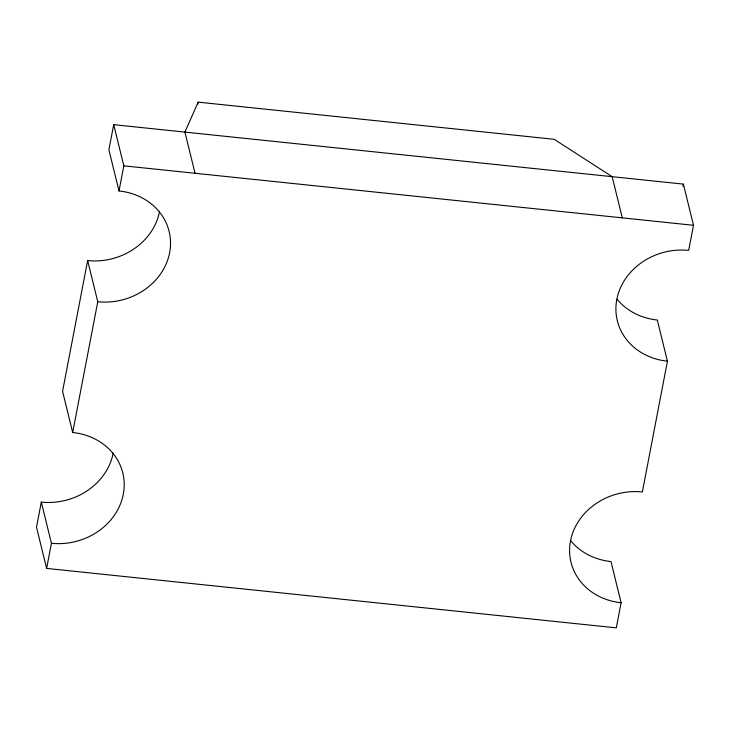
<?xml version="1.0" encoding="UTF-8"?>
<svg xmlns="http://www.w3.org/2000/svg" width="730" height="730" viewBox="0 0 730 730"><rect width="100%" height="100%" fill="white"/><g stroke="black" fill="none" stroke-linecap="round" stroke-linejoin="round"><path stroke-width="1.09" d="M113.187 453.111A62.543 55.325 -13.8 0 1 41.318 502.112L36.5 527.233L46.61 568.405L616.293 627.855L621.111 602.734L610.992 561.562A62.543 55.325 -13.8 0 1 570.805 540.82M159.505 211.572A62.543 55.325 -13.8 0 1 87.646 260.574L62.57 391.326L72.681 432.498A62.543 55.325 -13.8 0 1 123.297 494.283A62.543 55.325 -13.8 0 1 51.428 543.284L46.61 568.405M621.111 602.734A62.543 55.325 -13.8 0 1 570.495 540.957A62.543 55.325 -13.8 0 1 642.354 491.956L667.43 361.195A62.543 55.325 -13.8 0 1 616.813 299.419A62.543 55.325 -13.8 0 1 688.682 250.408L693.5 225.296L683.389 184.115L113.707 124.666L108.889 149.787L119.008 190.959A62.543 55.325 -13.8 0 1 169.625 252.744A62.543 55.325 -13.8 0 1 97.756 301.745L72.681 432.498M119.008 190.959L123.826 165.838L113.707 124.666M197.739 104.381L198.168 102.145L554.216 139.302L612.178 176.687L622.288 217.859M682.97 186.305L683.389 184.115M198.168 102.145L184.918 132.103L195.029 173.275M123.826 165.838L693.5 225.296M667.43 361.195L657.319 320.023A62.543 55.325 -13.8 0 1 617.133 299.282M87.646 260.574L97.756 301.745M41.318 502.112L51.428 543.284"/></g></svg>
